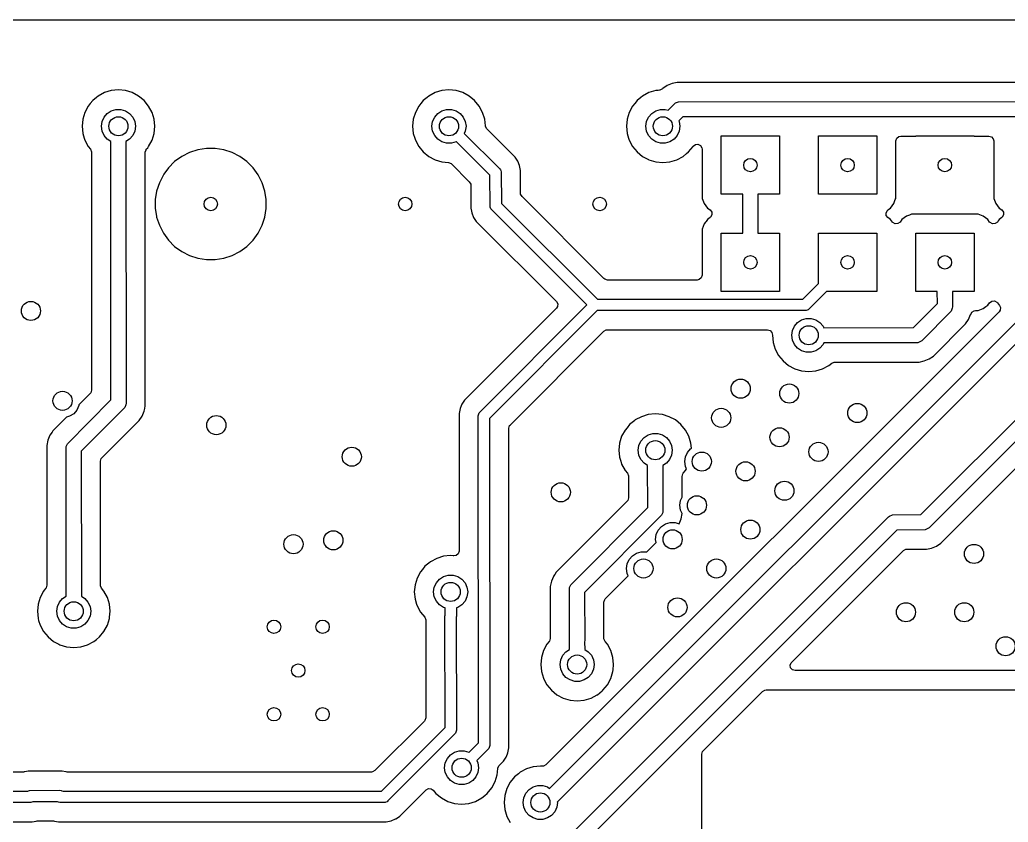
# Model space of a CAD drawing. Extents: x 0.01 to 3.19, y 0.01 to 2.39.
# Drawn here: x 0.779 to 1.795, y 1.564 to 2.39 of the extents above; entities that cross this region are included whole.
import ezdxf

# ---------------------------------------------------------------- set-up
doc = ezdxf.new("R2010")
doc.units = 0
doc.header["$MEASUREMENT"] = 0
doc.layers.add('BLACK', color=7, linetype='CONTINUOUS')

msp = doc.modelspace()

# ---------------------------------------------------------------- linework, layer by layer
at = {"layer": 'BLACK', "linetype": 'CONTINUOUS'}
for p, q in [((0.0154, 2.3896), (3.1846, 2.3896)), ((1.4395, 2.3185), (1.437, 2.3171)), ((1.4399, 2.3189), (1.4395, 2.3185)), ((1.4444, 2.3219), (1.4399, 2.3189)), ((1.4399, 2.3189), (1.4399, 2.3189)), ((1.4495, 2.324), (1.4444, 2.3219)), ((1.4548, 2.3251), (1.4495, 2.324)), ((1.4602, 2.3251), (1.4548, 2.3251)), ((1.921, 2.3251), (1.4602, 2.3251)), ((0.8574, 2.3096), (0.8536, 2.3064)), ((0.8592, 2.3111), (0.8574, 2.3096)), ((0.8657, 2.3146), (0.8592, 2.3111)), ((0.8592, 2.3111), (0.8592, 2.3111)), ((0.8592, 2.3111), (0.8592, 2.3111)), ((0.8727, 2.3167), (0.8657, 2.3146)), ((0.88, 2.3174), (0.8727, 2.3167)), ((0.8727, 2.3167), (0.8727, 2.3167)), ((0.8727, 2.3167), (0.8727, 2.3167)), ((0.8873, 2.3167), (0.88, 2.3174)), ((0.88, 2.3174), (0.88, 2.3174)), ((0.8943, 2.3146), (0.8873, 2.3167)), ((0.8873, 2.3167), (0.8873, 2.3167)), ((0.8873, 2.3167), (0.8873, 2.3167)), ((0.9008, 2.3111), (0.8943, 2.3146)), ((0.9064, 2.3064), (0.9008, 2.3111)), ((1.1974, 2.3096), (1.1936, 2.3064)), ((1.1992, 2.3111), (1.1974, 2.3096)), ((1.2057, 2.3146), (1.1992, 2.3111)), ((1.1992, 2.3111), (1.1992, 2.3111)), ((1.1992, 2.3111), (1.1992, 2.3111)), ((1.2127, 2.3167), (1.2057, 2.3146)), ((1.22, 2.3174), (1.2127, 2.3167)), ((1.2127, 2.3167), (1.2127, 2.3167)), ((1.2127, 2.3167), (1.2127, 2.3167)), ((1.2273, 2.3167), (1.22, 2.3174)), ((1.22, 2.3174), (1.22, 2.3174)), ((1.2343, 2.3146), (1.2273, 2.3167)), ((1.2273, 2.3167), (1.2273, 2.3167)), ((1.2273, 2.3167), (1.2273, 2.3167)), ((1.2408, 2.3111), (1.2343, 2.3146)), ((1.2464, 2.3064), (1.2408, 2.3111)), ((1.4174, 2.3096), (1.4136, 2.3064)), ((1.4192, 2.3111), (1.4174, 2.3096)), ((1.4257, 2.3146), (1.4192, 2.3111)), ((1.4192, 2.3111), (1.4192, 2.3111)), ((1.4192, 2.3111), (1.4192, 2.3111)), ((1.4327, 2.3167), (1.4257, 2.3146)), ((1.4352, 2.3169), (1.4327, 2.3167)), ((1.4327, 2.3167), (1.4327, 2.3167)), ((1.4327, 2.3167), (1.4327, 2.3167)), ((1.4365, 2.3171), (1.4352, 2.3169)), ((1.437, 2.3171), (1.4365, 2.3171)), ((0.8489, 2.3008), (0.8454, 2.2943)), ((0.851, 2.3033), (0.8489, 2.3008)), ((0.8489, 2.3008), (0.8489, 2.3008)), ((0.8536, 2.3064), (0.851, 2.3033)), ((0.9111, 2.3008), (0.9064, 2.3064)), ((0.9146, 2.2943), (0.9111, 2.3008)), ((1.1889, 2.3008), (1.1854, 2.2943)), ((1.191, 2.3033), (1.1889, 2.3008)), ((1.1889, 2.3008), (1.1889, 2.3008)), ((1.1936, 2.3064), (1.191, 2.3033)), ((1.2511, 2.3008), (1.2464, 2.3064)), ((1.2546, 2.2943), (1.2511, 2.3008)), ((1.4089, 2.3008), (1.4054, 2.2943)), ((1.411, 2.3033), (1.4089, 2.3008)), ((1.4089, 2.3008), (1.4089, 2.3008)), ((1.4136, 2.3064), (1.411, 2.3033)), ((1.4454, 2.2965), (1.4519, 2.3031)), ((1.4519, 2.3031), (1.4531, 2.304)), ((1.4531, 2.304), (1.456, 2.3052)), ((1.456, 2.3052), (1.9182, 2.3054)), ((0.8454, 2.2943), (0.8433, 2.2873)), ((0.8632, 2.2849), (0.8653, 2.2895)), ((0.8653, 2.2895), (0.8685, 2.2932)), ((0.8685, 2.2932), (0.8727, 2.2959)), ((0.8727, 2.2959), (0.8775, 2.2973)), ((0.8775, 2.2973), (0.8825, 2.2973)), ((0.8825, 2.2973), (0.8873, 2.2959)), ((0.8873, 2.2959), (0.8915, 2.2932)), ((0.8915, 2.2932), (0.8947, 2.2895)), ((0.8947, 2.2895), (0.8968, 2.2849)), ((0.9167, 2.2873), (0.9146, 2.2943)), ((1.1854, 2.2943), (1.1833, 2.2873)), ((1.2032, 2.2849), (1.2053, 2.2895)), ((1.2053, 2.2895), (1.2085, 2.2932)), ((1.2085, 2.2932), (1.2127, 2.2959)), ((1.2127, 2.2959), (1.2175, 2.2973)), ((1.2175, 2.2973), (1.2225, 2.2973)), ((1.2225, 2.2973), (1.2273, 2.2959)), ((1.2273, 2.2959), (1.2315, 2.2932)), ((1.2315, 2.2932), (1.2347, 2.2895)), ((1.2347, 2.2895), (1.2368, 2.2849)), ((1.2567, 2.2873), (1.2546, 2.2943)), ((1.4054, 2.2943), (1.4033, 2.2873)), ((1.4232, 2.2849), (1.4253, 2.2895)), ((1.4253, 2.2895), (1.4285, 2.2932)), ((1.4285, 2.2932), (1.4327, 2.2959)), ((1.4327, 2.2959), (1.4375, 2.2973)), ((1.4375, 2.2973), (1.4425, 2.2973)), ((1.4425, 2.2973), (1.4454, 2.2965)), ((1.4606, 2.2896), (1.4565, 2.2855)), ((1.9149, 2.2898), (1.4606, 2.2896)), ((0.8433, 2.2873), (0.8426, 2.28)), ((0.8426, 2.28), (0.8426, 2.28)), ((0.8426, 2.28), (0.8433, 2.2727)), ((0.8433, 2.2873), (0.8433, 2.2873)), ((0.8433, 2.2873), (0.8433, 2.2873)), ((0.8625, 2.28), (0.8632, 2.2849)), ((0.8632, 2.2751), (0.8625, 2.28)), ((0.8968, 2.2849), (0.8975, 2.28)), ((0.8975, 2.28), (0.8968, 2.2751)), ((0.9174, 2.28), (0.9167, 2.2873)), ((0.9167, 2.2873), (0.9167, 2.2873)), ((0.9167, 2.2873), (0.9167, 2.2873)), ((0.9167, 2.2727), (0.9174, 2.28)), ((0.9174, 2.28), (0.9174, 2.28)), ((1.1833, 2.2873), (1.1826, 2.28)), ((1.1826, 2.28), (1.1826, 2.28)), ((1.1826, 2.28), (1.1833, 2.2727)), ((1.1833, 2.2873), (1.1833, 2.2873)), ((1.1833, 2.2873), (1.1833, 2.2873)), ((1.2025, 2.28), (1.2032, 2.2849)), ((1.2032, 2.2751), (1.2025, 2.28)), ((1.2368, 2.2849), (1.2375, 2.28)), ((1.2375, 2.28), (1.2368, 2.2751)), ((1.2574, 2.2805), (1.2567, 2.2873)), ((1.2567, 2.2873), (1.2567, 2.2873)), ((1.2567, 2.2873), (1.2567, 2.2873)), ((1.2574, 2.2799), (1.2574, 2.2805)), ((1.2588, 2.2774), (1.2574, 2.2799)), ((1.2843, 2.2519), (1.2588, 2.2774)), ((1.4033, 2.2873), (1.4026, 2.28)), ((1.4026, 2.28), (1.4026, 2.28)), ((1.4026, 2.28), (1.4033, 2.2727)), ((1.4033, 2.2873), (1.4033, 2.2873)), ((1.4033, 2.2873), (1.4033, 2.2873)), ((1.4225, 2.28), (1.4232, 2.2849)), ((1.4232, 2.2751), (1.4225, 2.28)), ((1.4565, 2.2855), (1.4568, 2.2849)), ((1.4568, 2.2849), (1.4575, 2.28)), ((1.4575, 2.28), (1.4568, 2.2751)), ((0.8433, 2.2727), (0.8433, 2.2727)), ((0.8433, 2.2727), (0.8433, 2.2727)), ((0.8433, 2.2727), (0.8448, 2.2676)), ((0.8448, 2.2676), (0.8454, 2.2657)), ((0.8653, 2.2705), (0.8632, 2.2751)), ((0.8685, 2.2668), (0.8653, 2.2705)), ((0.8947, 2.2705), (0.8915, 2.2668)), ((0.8968, 2.2751), (0.8947, 2.2705)), ((0.9146, 2.2657), (0.9167, 2.2727)), ((0.9167, 2.2727), (0.9167, 2.2727)), ((1.1833, 2.2727), (1.1833, 2.2727)), ((1.1833, 2.2727), (1.1833, 2.2727)), ((1.1833, 2.2727), (1.1848, 2.2676)), ((1.1848, 2.2676), (1.1854, 2.2657)), ((1.2053, 2.2705), (1.2032, 2.2751)), ((1.2085, 2.2668), (1.2053, 2.2705)), ((1.2368, 2.2751), (1.2357, 2.2726)), ((1.2357, 2.2726), (1.2722, 2.2362)), ((1.4033, 2.2727), (1.4033, 2.2727)), ((1.4033, 2.2727), (1.4033, 2.2727)), ((1.4033, 2.2727), (1.4048, 2.2676)), ((1.4048, 2.2676), (1.4054, 2.2657)), ((1.4253, 2.2705), (1.4232, 2.2751)), ((1.4285, 2.2668), (1.4253, 2.2705)), ((1.4547, 2.2705), (1.4515, 2.2668)), ((1.4568, 2.2751), (1.4547, 2.2705)), ((1.5, 2.21), (1.5, 2.27)), ((1.5, 2.27), (1.56, 2.27)), ((1.56, 2.27), (1.56, 2.21)), ((1.6, 2.21), (1.6, 2.27)), ((1.6, 2.27), (1.66, 2.27)), ((1.66, 2.27), (1.66, 2.21)), ((1.6797, 2.265), (1.6805, 2.2676)), ((1.6805, 2.2676), (1.6826, 2.2695)), ((1.6826, 2.2695), (1.6847, 2.2699)), ((1.6847, 2.2699), (1.7, 2.2699)), ((1.7, 2.2699), (1.7, 2.27)), ((1.7, 2.27), (1.76, 2.27)), ((1.76, 2.27), (1.76, 2.2699)), ((1.76, 2.2699), (1.7753, 2.2699)), ((1.7753, 2.2699), (1.778, 2.2691)), ((1.778, 2.2691), (1.7798, 2.267)), ((0.8454, 2.2657), (0.8489, 2.2592)), ((0.8489, 2.2592), (0.8513, 2.2563)), ((0.8721, 2.2644), (0.8685, 2.2668)), ((0.8723, 1.9984), (0.8721, 2.2644)), ((0.8915, 2.2668), (0.8877, 2.2644)), ((0.8877, 2.2644), (0.8879, 1.995)), ((0.9087, 2.2563), (0.9101, 2.2579)), ((0.9101, 2.2579), (0.9111, 2.2592)), ((0.9111, 2.2592), (0.9146, 2.2657)), ((0.9705, 2.2571), (0.9616, 2.2557)), ((0.9795, 2.2571), (0.9705, 2.2571)), ((0.9884, 2.2557), (0.9795, 2.2571)), ((1.1854, 2.2657), (1.1889, 2.2592)), ((1.1889, 2.2592), (1.1936, 2.2536)), ((1.2127, 2.2641), (1.2085, 2.2668)), ((1.2175, 2.2627), (1.2127, 2.2641)), ((1.2225, 2.2627), (1.2175, 2.2627)), ((1.2273, 2.2641), (1.2225, 2.2627)), ((1.2275, 2.2642), (1.2273, 2.2641)), ((1.2621, 2.2297), (1.2275, 2.2642)), ((1.4054, 2.2657), (1.4089, 2.2592)), ((1.4089, 2.2592), (1.4136, 2.2536)), ((1.4327, 2.2641), (1.4285, 2.2668)), ((1.4375, 2.2627), (1.4327, 2.2641)), ((1.4425, 2.2627), (1.4375, 2.2627)), ((1.4473, 2.2641), (1.4425, 2.2627)), ((1.4515, 2.2668), (1.4473, 2.2641)), ((1.4664, 2.2536), (1.4711, 2.2592)), ((1.4711, 2.2592), (1.4712, 2.2594)), ((1.4711, 2.2592), (1.4711, 2.2592)), ((1.4712, 2.2594), (1.4734, 2.2612)), ((1.4734, 2.2612), (1.4761, 2.2615)), ((1.4761, 2.2615), (1.4786, 2.2603)), ((1.4786, 2.2603), (1.4801, 2.2579)), ((1.4801, 2.2579), (1.4803, 2.2566)), ((1.6797, 2.2081), (1.6797, 2.265)), ((1.7798, 2.267), (1.7803, 2.265)), ((1.7803, 2.265), (1.7803, 2.2081)), ((0.8513, 2.2563), (0.8524, 2.2537)), ((0.8524, 2.2537), (0.8524, 2.2532)), ((0.8524, 2.2532), (0.8524, 2.0085)), ((0.9076, 2.2532), (0.9084, 2.2558)), ((0.9076, 2.2045), (0.9076, 2.2532)), ((0.9084, 2.2558), (0.9087, 2.2563)), ((0.9451, 2.2488), (0.9378, 2.2436)), ((0.9531, 2.2529), (0.9451, 2.2488)), ((0.9451, 2.2488), (0.9451, 2.2488)), ((0.9616, 2.2557), (0.9531, 2.2529)), ((0.9969, 2.2529), (0.9884, 2.2557)), ((1.0049, 2.2488), (0.9969, 2.2529)), ((1.0122, 2.2436), (1.0049, 2.2488)), ((1.1936, 2.2536), (1.1992, 2.2489)), ((1.1992, 2.2489), (1.2051, 2.2458)), ((1.2879, 2.2483), (1.2843, 2.2519)), ((1.2907, 2.2441), (1.2879, 2.2483)), ((1.4136, 2.2536), (1.4192, 2.2489)), ((1.4192, 2.2489), (1.4251, 2.2458)), ((1.4543, 2.2454), (1.4608, 2.2489)), ((1.4608, 2.2489), (1.4644, 2.2519)), ((1.4608, 2.2489), (1.4608, 2.2489)), ((1.4644, 2.2519), (1.4664, 2.2536)), ((1.4803, 2.2566), (1.4803, 2.2081)), ((0.9314, 2.2372), (0.9268, 2.2308)), ((0.9378, 2.2436), (0.9314, 2.2372)), ((1.0186, 2.2372), (1.0122, 2.2436)), ((1.0238, 2.2299), (1.0186, 2.2372)), ((1.2051, 2.2458), (1.2057, 2.2454)), ((1.2057, 2.2454), (1.2127, 2.2433)), ((1.2127, 2.2433), (1.2127, 2.2433)), ((1.2127, 2.2433), (1.2127, 2.2433)), ((1.2127, 2.2433), (1.2195, 2.2426)), ((1.2195, 2.2426), (1.2221, 2.2416)), ((1.2221, 2.2416), (1.2226, 2.2412)), ((1.2226, 2.2412), (1.2409, 2.2228)), ((1.2926, 2.2395), (1.2907, 2.2441)), ((1.2936, 2.2345), (1.2926, 2.2395)), ((1.4251, 2.2458), (1.4257, 2.2454)), ((1.4257, 2.2454), (1.4327, 2.2433)), ((1.4327, 2.2433), (1.4327, 2.2433)), ((1.4327, 2.2433), (1.4327, 2.2433)), ((1.4327, 2.2433), (1.44, 2.2426)), ((1.44, 2.2426), (1.4473, 2.2433)), ((1.44, 2.2426), (1.44, 2.2426)), ((1.44, 2.2426), (1.44, 2.2426)), ((1.4473, 2.2433), (1.4543, 2.2454)), ((1.4473, 2.2433), (1.4473, 2.2433)), ((1.4473, 2.2433), (1.4473, 2.2433)), ((0.9262, 2.2299), (0.9221, 2.2219)), ((0.9268, 2.2308), (0.9262, 2.2299)), ((1.0279, 2.2219), (1.0238, 2.2299)), ((1.2622, 2.1973), (1.2621, 2.2297)), ((1.2722, 2.2362), (1.2729, 2.2353)), ((1.2729, 2.2353), (1.2732, 2.2345)), ((1.2732, 2.2345), (1.2738, 2.2332)), ((1.2738, 2.2332), (1.2739, 2.2007)), ((1.2936, 2.2111), (1.2936, 2.2345)), ((1.2936, 2.2345), (1.2936, 2.2345)), ((0.9221, 2.2219), (0.9193, 2.2134)), ((1.0307, 2.2134), (1.0279, 2.2219)), ((1.2409, 2.2228), (1.2423, 2.2204)), ((1.2423, 2.2204), (1.2424, 2.2193)), ((1.2424, 2.2193), (1.2424, 2.1959)), ((0.9193, 2.2134), (0.9179, 2.2045)), ((1.0321, 2.2045), (1.0307, 2.2134)), ((1.2937, 2.21), (1.2936, 2.2111)), ((1.2951, 2.2076), (1.2937, 2.21)), ((1.3794, 2.1233), (1.2951, 2.2076)), ((1.4803, 2.2081), (1.4803, 2.2081)), ((1.4803, 2.2081), (1.4805, 2.2058)), ((1.5222, 2.21), (1.5, 2.21)), ((1.5222, 2.17), (1.5222, 2.21)), ((1.56, 2.21), (1.5378, 2.21)), ((1.5378, 2.21), (1.5378, 2.17)), ((1.66, 2.21), (1.6, 2.21)), ((1.6795, 2.2058), (1.6797, 2.2081)), ((1.7803, 2.2081), (1.7803, 2.2081)), ((1.7803, 2.2081), (1.7805, 2.2058)), ((0.9076, 1.9923), (0.9076, 2.2045)), ((0.9179, 2.2045), (0.9179, 2.1955)), ((1.0321, 2.1955), (1.0321, 2.2045)), ((1.2624, 2.1969), (1.2622, 2.1973)), ((1.2631, 2.1952), (1.2624, 2.1969)), ((1.2739, 2.2007), (1.3728, 2.102)), ((1.4805, 2.2058), (1.4805, 2.2058)), ((1.4805, 2.2058), (1.4825, 2.2005)), ((1.4825, 2.2005), (1.4825, 2.2005)), ((1.4825, 2.2005), (1.4859, 2.1959)), ((1.6741, 2.1959), (1.6775, 2.2005)), ((1.6775, 2.2005), (1.679, 2.2045)), ((1.6775, 2.2005), (1.6775, 2.2005)), ((1.6775, 2.2005), (1.6775, 2.2005)), ((1.679, 2.2045), (1.6795, 2.2058)), ((1.7805, 2.2058), (1.7805, 2.2058)), ((1.7805, 2.2058), (1.7825, 2.2005)), ((1.7825, 2.2005), (1.7825, 2.2005)), ((1.7825, 2.2005), (1.7859, 2.1959)), ((0.9179, 2.1955), (0.9192, 2.1875)), ((0.9192, 2.1875), (0.9193, 2.1866)), ((0.9193, 2.1866), (0.9221, 2.1781)), ((1.0279, 2.1781), (1.0307, 2.1866)), ((1.0307, 2.1866), (1.0321, 2.1955)), ((1.2424, 2.1959), (1.2431, 2.1925)), ((1.2431, 2.1925), (1.2434, 2.191)), ((1.2434, 2.191), (1.2434, 2.191)), ((1.2434, 2.191), (1.2434, 2.191)), ((1.2434, 2.191), (1.2453, 2.1863)), ((1.2453, 2.1863), (1.2481, 2.1821)), ((1.2638, 2.1943), (1.2631, 2.1952)), ((1.3619, 2.0963), (1.2638, 2.1943)), ((1.4859, 2.1959), (1.4859, 2.1959)), ((1.4859, 2.1959), (1.4885, 2.194)), ((1.4885, 2.186), (1.4859, 2.1841)), ((1.4885, 2.194), (1.4902, 2.1917)), ((1.4891, 2.1865), (1.4885, 2.186)), ((1.4904, 2.1889), (1.4891, 2.1865)), ((1.4902, 2.1917), (1.4904, 2.1889)), ((1.6696, 2.1911), (1.6709, 2.1935)), ((1.6698, 2.1883), (1.6696, 2.1911)), ((1.6715, 2.186), (1.6698, 2.1883)), ((1.6709, 2.1935), (1.6715, 2.194)), ((1.6715, 2.194), (1.6741, 2.1959)), ((1.6741, 2.1841), (1.6715, 2.186)), ((1.6905, 2.1875), (1.6859, 2.1841)), ((1.6935, 2.1886), (1.6905, 2.1875)), ((1.6905, 2.1875), (1.6905, 2.1875)), ((1.6905, 2.1875), (1.6905, 2.1875)), ((1.6958, 2.1895), (1.6935, 2.1886)), ((1.6981, 2.1897), (1.6958, 2.1895)), ((1.7619, 2.1897), (1.6981, 2.1897)), ((1.7642, 2.1895), (1.7619, 2.1897)), ((1.7695, 2.1875), (1.7642, 2.1895)), ((1.7741, 2.1841), (1.7695, 2.1875)), ((1.7859, 2.1959), (1.7859, 2.1959)), ((1.7859, 2.1959), (1.7885, 2.194)), ((1.7885, 2.186), (1.7859, 2.1841)), ((1.7885, 2.194), (1.7902, 2.1917)), ((1.7891, 2.1865), (1.7885, 2.186)), ((1.7904, 2.1889), (1.7891, 2.1865)), ((1.7902, 2.1917), (1.7904, 2.1889)), ((0.9221, 2.1781), (0.9221, 2.1781)), ((0.9221, 2.1781), (0.9262, 2.1701)), ((1.0238, 2.1701), (1.0279, 2.1781)), ((1.2481, 2.1821), (1.2481, 2.1821)), ((1.2481, 2.1821), (1.3305, 2.0997)), ((1.4825, 2.1795), (1.4805, 2.1742)), ((1.484, 2.1815), (1.4825, 2.1795)), ((1.4825, 2.1795), (1.4825, 2.1795)), ((1.4845, 2.1821), (1.484, 2.1815)), ((1.4859, 2.1841), (1.4845, 2.1821)), ((1.4859, 2.1841), (1.4859, 2.1841)), ((1.4859, 2.1841), (1.4859, 2.1841)), ((1.676, 2.1815), (1.6741, 2.1841)), ((1.6765, 2.1809), (1.676, 2.1815)), ((1.6789, 2.1796), (1.6765, 2.1809)), ((1.6817, 2.1798), (1.6789, 2.1796)), ((1.684, 2.1815), (1.6817, 2.1798)), ((1.6859, 2.1841), (1.684, 2.1815)), ((1.776, 2.1815), (1.7741, 2.1841)), ((1.7765, 2.1809), (1.776, 2.1815)), ((1.7789, 2.1796), (1.7765, 2.1809)), ((1.7817, 2.1798), (1.7789, 2.1796)), ((1.784, 2.1815), (1.7817, 2.1798)), ((1.785, 2.1828), (1.784, 2.1815)), ((1.7859, 2.1841), (1.785, 2.1828)), ((1.7859, 2.1841), (1.7859, 2.1841)), ((1.7859, 2.1841), (1.7859, 2.1841)), ((0.9262, 2.1701), (0.9314, 2.1628)), ((1.0186, 2.1628), (1.022, 2.1676)), ((1.022, 2.1676), (1.0238, 2.1701)), ((1.4805, 2.1742), (1.4803, 2.1719)), ((1.4803, 2.1719), (1.4803, 2.1719)), ((1.4803, 2.1719), (1.4803, 2.1471)), ((1.5, 2.11), (1.5, 2.17)), ((1.5, 2.17), (1.5222, 2.17)), ((1.5378, 2.17), (1.56, 2.17)), ((1.56, 2.17), (1.56, 2.11)), ((1.6, 2.1183), (1.6, 2.17)), ((1.6, 2.17), (1.66, 2.17)), ((1.66, 2.17), (1.66, 2.11)), ((1.7, 2.11), (1.7, 2.17)), ((1.7, 2.17), (1.76, 2.17)), ((1.76, 2.17), (1.76, 2.11)), ((0.9314, 2.1628), (0.9378, 2.1564)), ((0.9378, 2.1564), (0.9451, 2.1512)), ((1.0049, 2.1512), (1.0122, 2.1564)), ((1.0122, 2.1564), (1.0186, 2.1628)), ((0.9451, 2.1512), (0.9531, 2.1471)), ((0.9531, 2.1471), (0.9531, 2.1471)), ((0.9531, 2.1471), (0.9616, 2.1443)), ((0.9884, 2.1443), (0.9969, 2.1471)), ((0.9969, 2.1471), (1.0049, 2.1512)), ((1.0049, 2.1512), (1.0049, 2.1512)), ((1.4803, 2.1471), (1.4803, 2.1268)), ((0.9616, 2.1443), (0.9616, 2.1443)), ((0.9616, 2.1443), (0.9616, 2.1443)), ((0.9616, 2.1443), (0.9705, 2.1429)), ((0.9705, 2.1429), (0.9705, 2.1429)), ((0.9705, 2.1429), (0.9795, 2.1429)), ((0.9795, 2.1429), (0.9884, 2.1443)), ((0.9795, 2.1429), (0.9795, 2.1429)), ((1.4803, 2.1268), (1.4795, 2.1241)), ((1.3802, 2.1226), (1.3794, 2.1233)), ((1.3829, 2.1218), (1.3802, 2.1226)), ((1.4753, 2.1218), (1.3829, 2.1218)), ((1.4774, 2.1223), (1.4753, 2.1218)), ((1.4795, 2.1241), (1.4774, 2.1223)), ((1.5839, 2.1021), (1.6, 2.1183)), ((1.56, 2.11), (1.5, 2.11)), ((1.6083, 2.11), (1.5904, 2.092)), ((1.66, 2.11), (1.6083, 2.11)), ((1.7222, 2.11), (1.7, 2.11)), ((1.7223, 2.0976), (1.7222, 2.11)), ((1.76, 2.11), (1.7378, 2.11)), ((1.7378, 2.11), (1.7379, 2.0943)), ((1.2511, 1.9853), (1.3619, 2.0963)), ((1.3235, 1.5987), (1.8223, 2.0976)), ((1.3305, 2.0997), (1.3318, 2.0973)), ((1.3316, 2.0945), (1.3305, 2.0927)), ((1.3318, 2.0973), (1.3316, 2.0945)), ((1.3728, 2.102), (1.5839, 2.1021)), ((1.6977, 2.0729), (1.7223, 2.0976)), ((1.7052, 1.8804), (1.9223, 2.0976)), ((1.7695, 2.0925), (1.7722, 2.0945)), ((1.7722, 2.0945), (1.7741, 2.0959)), ((1.7741, 2.0959), (1.776, 2.0985)), ((1.7741, 2.0959), (1.7741, 2.0959)), ((1.7741, 2.0959), (1.7741, 2.0959)), ((1.776, 2.0985), (1.7783, 2.1002)), ((1.7783, 2.1002), (1.7811, 2.1004)), ((1.7811, 2.1004), (1.7835, 2.0991)), ((1.7835, 2.0991), (1.784, 2.0985)), ((1.784, 2.0985), (1.7861, 2.0956)), ((1.7861, 2.0956), (1.7861, 2.0956)), ((1.7861, 2.0956), (1.7871, 2.0936)), ((1.3305, 2.0927), (1.2361, 1.9983)), ((1.3725, 2.0903), (1.2618, 1.9794)), ((1.7858, 2.089), (1.3197, 1.6229)), ((1.8365, 2.0899), (1.3314, 1.5846)), ((1.5874, 2.0904), (1.3725, 2.0903)), ((1.5883, 2.0908), (1.5874, 2.0904)), ((1.5895, 2.0913), (1.5883, 2.0908)), ((1.5904, 2.092), (1.5895, 2.0913)), ((1.7365, 2.0899), (1.7063, 2.0594)), ((1.9365, 2.0899), (1.7138, 1.8669)), ((1.7377, 2.0927), (1.7365, 2.0899)), ((1.7379, 2.0943), (1.7377, 2.0927)), ((1.7544, 2.0812), (1.7565, 2.0862)), ((1.7565, 2.0862), (1.7565, 2.0863)), ((1.7565, 2.0863), (1.7566, 2.0863)), ((1.7566, 2.0864), (1.7578, 2.0888)), ((1.7566, 2.0863), (1.7566, 2.0864)), ((1.7566, 2.0864), (1.7566, 2.0864)), ((1.7578, 2.0888), (1.7603, 2.0902)), ((1.7603, 2.0902), (1.7614, 2.0903)), ((1.7614, 2.0903), (1.7619, 2.0903)), ((1.7619, 2.0903), (1.7642, 2.0905)), ((1.7619, 2.0903), (1.7619, 2.0903)), ((1.7642, 2.0905), (1.7695, 2.0925)), ((1.7642, 2.0905), (1.7642, 2.0905)), ((1.7695, 2.0925), (1.7695, 2.0925)), ((1.7695, 2.0925), (1.7695, 2.0925)), ((1.7869, 2.0908), (1.7858, 2.089)), ((1.7871, 2.0936), (1.7869, 2.0908)), ((1.5732, 2.0699), (1.5753, 2.0745)), ((1.5753, 2.0745), (1.5785, 2.0782)), ((1.5785, 2.0782), (1.5827, 2.0809)), ((1.5827, 2.0809), (1.5875, 2.0823)), ((1.5875, 2.0823), (1.5925, 2.0823)), ((1.5925, 2.0823), (1.5973, 2.0809)), ((1.5973, 2.0809), (1.6015, 2.0782)), ((1.6015, 2.0782), (1.6047, 2.0745)), ((1.6047, 2.0745), (1.6055, 2.0727)), ((1.7183, 2.0436), (1.7514, 2.0767)), ((1.7258, 1.8511), (1.9514, 2.0767)), ((1.7514, 2.0767), (1.7544, 2.0812)), ((1.2831, 1.9728), (1.3794, 2.0692)), ((1.3794, 2.0692), (1.3818, 2.0705)), ((1.3818, 2.0705), (1.3829, 2.0706)), ((1.3829, 2.0706), (1.5477, 2.0706)), ((1.5477, 2.0706), (1.5504, 2.0698)), ((1.5504, 2.0698), (1.5522, 2.0677)), ((1.5522, 2.0677), (1.5526, 2.0652)), ((1.5526, 2.0652), (1.5526, 2.065)), ((1.5526, 2.065), (1.5526, 2.065)), ((1.5526, 2.065), (1.5533, 2.0577)), ((1.5725, 2.065), (1.5732, 2.0699)), ((1.5732, 2.0601), (1.5725, 2.065)), ((1.6055, 2.0727), (1.6977, 2.0729)), ((1.5533, 2.0577), (1.5554, 2.0507)), ((1.5753, 2.0555), (1.5732, 2.0601)), ((1.5785, 2.0518), (1.5753, 2.0555)), ((1.6047, 2.0555), (1.6015, 2.0518)), ((1.6055, 2.0571), (1.6047, 2.0555)), ((1.7023, 2.0573), (1.6055, 2.0571)), ((1.7051, 2.0585), (1.7023, 2.0573)), ((1.7063, 2.0594), (1.7051, 2.0585)), ((1.5554, 2.0507), (1.5589, 2.0442)), ((1.5589, 2.0442), (1.5636, 2.0386)), ((1.5827, 2.0491), (1.5785, 2.0518)), ((1.5875, 2.0477), (1.5827, 2.0491)), ((1.5925, 2.0477), (1.5875, 2.0477)), ((1.5973, 2.0491), (1.5925, 2.0477)), ((1.6015, 2.0518), (1.5973, 2.0491)), ((1.7138, 2.0406), (1.7183, 2.0436)), ((1.5636, 2.0386), (1.5692, 2.0339)), ((1.5692, 2.0339), (1.5751, 2.0308)), ((1.6043, 2.0304), (1.6108, 2.0339)), ((1.6108, 2.0339), (1.6137, 2.0363)), ((1.6137, 2.0363), (1.6163, 2.0374)), ((1.6163, 2.0374), (1.6168, 2.0374)), ((1.6168, 2.0374), (1.7035, 2.0374)), ((1.7035, 2.0374), (1.7088, 2.0385)), ((1.7088, 2.0385), (1.7106, 2.0392)), ((1.7088, 2.0385), (1.7088, 2.0385)), ((1.7106, 2.0392), (1.7138, 2.0406)), ((1.5751, 2.0308), (1.5757, 2.0304)), ((1.5757, 2.0304), (1.5827, 2.0283)), ((1.5827, 2.0283), (1.5827, 2.0283)), ((1.5827, 2.0283), (1.5827, 2.0283)), ((1.5827, 2.0283), (1.59, 2.0276)), ((1.59, 2.0276), (1.5973, 2.0283)), ((1.59, 2.0276), (1.59, 2.0276)), ((1.59, 2.0276), (1.59, 2.0276)), ((1.5973, 2.0283), (1.6043, 2.0304)), ((1.5973, 2.0283), (1.5973, 2.0283)), ((1.5973, 2.0283), (1.5973, 2.0283)), ((0.851, 2.005), (0.8394, 1.9934)), ((0.8516, 2.0058), (0.851, 2.005)), ((0.8524, 2.0085), (0.8516, 2.0058)), ((0.8275, 1.9534), (0.8723, 1.9984)), ((0.8394, 1.9934), (0.8393, 1.9926)), ((0.8877, 1.9935), (0.8865, 1.9906)), ((0.8879, 1.995), (0.8877, 1.9935)), ((1.2333, 1.9941), (1.2325, 1.9923)), ((1.2361, 1.9983), (1.2333, 1.9941)), ((1.2361, 1.9983), (1.2361, 1.9983)), ((0.834, 1.9843), (0.8298, 1.9816)), ((0.8372, 1.988), (0.834, 1.9843)), ((0.8393, 1.9926), (0.8372, 1.988)), ((0.8865, 1.9906), (0.8417, 1.9456)), ((0.9044, 1.9819), (0.9065, 1.987)), ((0.9065, 1.987), (0.907, 1.9895)), ((0.907, 1.9895), (0.9076, 1.9923)), ((1.2314, 1.9895), (1.2304, 1.9845)), ((1.2304, 1.9845), (1.2304, 1.8429)), ((1.2325, 1.9923), (1.2314, 1.9895)), ((1.2314, 1.9895), (1.2314, 1.9895)), ((1.2501, 1.982), (1.2502, 1.9832)), ((1.2502, 1.9832), (1.251, 1.985)), ((1.251, 1.985), (1.2511, 1.9853)), ((1.4249, 1.9833), (1.4179, 1.9812)), ((1.4322, 1.9841), (1.4249, 1.9833)), ((1.4249, 1.9833), (1.4249, 1.9833)), ((1.4249, 1.9833), (1.4249, 1.9833)), ((1.4395, 1.9833), (1.4322, 1.9841)), ((1.4322, 1.9841), (1.4322, 1.9841)), ((1.4465, 1.9812), (1.4395, 1.9833)), ((1.4395, 1.9833), (1.4395, 1.9833)), ((1.4395, 1.9833), (1.4395, 1.9833)), ((0.8266, 1.9806), (0.8126, 1.9666)), ((0.8298, 1.9816), (0.8266, 1.9806)), ((0.863, 1.939), (0.9014, 1.9774)), ((0.9014, 1.9774), (0.9044, 1.9819)), ((0.9014, 1.9774), (0.9014, 1.9774)), ((1.2502, 1.6455), (1.2501, 1.982)), ((1.2618, 1.9794), (1.2619, 1.643)), ((1.2824, 1.972), (1.2831, 1.9728)), ((1.4057, 1.9731), (1.4031, 1.9699)), ((1.411, 1.9774), (1.4057, 1.9731)), ((1.4114, 1.9778), (1.411, 1.9774)), ((1.4179, 1.9812), (1.4114, 1.9778)), ((1.4114, 1.9778), (1.4114, 1.9778)), ((1.4114, 1.9778), (1.4114, 1.9778)), ((1.453, 1.9778), (1.4465, 1.9812)), ((1.4586, 1.9731), (1.453, 1.9778)), ((1.4633, 1.9674), (1.4586, 1.9731)), ((0.8117, 1.9652), (0.8096, 1.9621)), ((0.8126, 1.9666), (0.8117, 1.9652)), ((0.8117, 1.9652), (0.8117, 1.9652)), ((0.8126, 1.9666), (0.8126, 1.9666)), ((1.2816, 1.9693), (1.2824, 1.972)), ((1.2816, 1.7262), (1.2816, 1.9693)), ((1.4011, 1.9674), (1.3976, 1.961)), ((1.4031, 1.9699), (1.4011, 1.9674)), ((1.4011, 1.9674), (1.4011, 1.9674)), ((1.4207, 1.9599), (1.4249, 1.9626)), ((1.4249, 1.9626), (1.4297, 1.964)), ((1.4297, 1.964), (1.4347, 1.964)), ((1.4347, 1.964), (1.4395, 1.9626)), ((1.4395, 1.9626), (1.4437, 1.9599)), ((1.4667, 1.961), (1.4633, 1.9674)), ((0.8075, 1.957), (0.8064, 1.9517)), ((0.8096, 1.9621), (0.8075, 1.957)), ((0.8075, 1.957), (0.8075, 1.957)), ((0.8263, 1.9505), (0.8275, 1.9534)), ((1.3955, 1.954), (1.3948, 1.9467)), ((1.3976, 1.961), (1.3955, 1.954)), ((1.3955, 1.954), (1.3955, 1.954)), ((1.3955, 1.954), (1.3955, 1.954)), ((1.4154, 1.9516), (1.4174, 1.9561)), ((1.4174, 1.9561), (1.4207, 1.9599)), ((1.4437, 1.9599), (1.4469, 1.9561)), ((1.4469, 1.9561), (1.449, 1.9516)), ((1.4689, 1.954), (1.4667, 1.961)), ((1.4694, 1.9488), (1.4689, 1.954)), ((0.8064, 1.9517), (0.8064, 1.8078)), ((0.8261, 1.949), (0.8263, 1.9505)), ((0.8263, 1.7966), (0.8261, 1.949)), ((0.8417, 1.9456), (0.8419, 1.7966)), ((1.3948, 1.9467), (1.3948, 1.9467)), ((1.3948, 1.9467), (1.3955, 1.9394)), ((1.4147, 1.9467), (1.4154, 1.9516)), ((1.4154, 1.9417), (1.4147, 1.9467)), ((1.449, 1.9516), (1.4497, 1.9467)), ((1.4497, 1.9467), (1.449, 1.9417)), ((1.4632, 1.9399), (1.4653, 1.9445)), ((1.4653, 1.9445), (1.4685, 1.9482)), ((1.4685, 1.9482), (1.4694, 1.9488)), ((0.8616, 1.9355), (0.8624, 1.9382)), ((0.8616, 1.8078), (0.8616, 1.9355)), ((0.8624, 1.9382), (0.863, 1.939)), ((1.3955, 1.9394), (1.3955, 1.9394)), ((1.3955, 1.9394), (1.3955, 1.9394)), ((1.3955, 1.9394), (1.3967, 1.9355)), ((1.3967, 1.9355), (1.3976, 1.9323)), ((1.3976, 1.9323), (1.4011, 1.9259)), ((1.4174, 1.9372), (1.4154, 1.9417)), ((1.4207, 1.9334), (1.4174, 1.9372)), ((1.4243, 1.9311), (1.4207, 1.9334)), ((1.4437, 1.9334), (1.4399, 1.931)), ((1.4469, 1.9372), (1.4437, 1.9334)), ((1.449, 1.9417), (1.4469, 1.9372)), ((1.4625, 1.935), (1.4632, 1.9399)), ((1.4632, 1.9301), (1.4625, 1.935)), ((1.4011, 1.9259), (1.4035, 1.923)), ((1.4035, 1.923), (1.4046, 1.9204)), ((1.4245, 1.8876), (1.4243, 1.9311)), ((1.4399, 1.931), (1.4401, 1.8842)), ((1.4598, 1.9198), (1.4606, 1.9225)), ((1.4606, 1.9225), (1.4609, 1.923)), ((1.4609, 1.923), (1.4633, 1.9259)), ((1.4643, 1.9277), (1.4632, 1.9301)), ((1.4633, 1.9259), (1.4643, 1.9277)), ((1.4633, 1.9259), (1.4633, 1.9259)), ((1.4046, 1.9204), (1.4046, 1.9198)), ((1.4046, 1.9198), (1.4046, 1.8977)), ((1.4598, 1.8984), (1.4598, 1.9198)), ((1.4032, 1.8942), (1.3304, 1.8214)), ((1.4038, 1.895), (1.4032, 1.8942)), ((1.4046, 1.8977), (1.4038, 1.895)), ((1.4575, 1.89), (1.4582, 1.8949)), ((1.4582, 1.8949), (1.4598, 1.8984)), ((1.3453, 1.8082), (1.4245, 1.8876)), ((1.4399, 1.8826), (1.4387, 1.8798)), ((1.4401, 1.8842), (1.4399, 1.8826)), ((1.4582, 1.8851), (1.4575, 1.89)), ((1.4598, 1.8816), (1.4582, 1.8851)), ((1.4587, 1.8761), (1.4598, 1.8815)), ((1.4598, 1.8815), (1.4598, 1.8816)), ((1.3149, 1.5209), (1.6719, 1.8781)), ((1.4387, 1.8798), (1.3595, 1.8004)), ((1.4386, 1.8682), (1.4427, 1.8709)), ((1.4427, 1.8709), (1.4475, 1.8723)), ((1.4475, 1.8723), (1.4525, 1.8723)), ((1.4525, 1.8723), (1.4566, 1.8711)), ((1.4566, 1.8711), (1.4587, 1.8761)), ((1.4566, 1.8711), (1.4566, 1.8711)), ((1.6719, 1.8781), (1.6731, 1.879)), ((1.6731, 1.879), (1.676, 1.8802)), ((1.676, 1.8802), (1.7052, 1.8804)), ((1.6806, 1.8646), (1.3236, 1.5074)), ((1.4332, 1.8599), (1.4353, 1.8644)), ((1.4353, 1.8644), (1.4386, 1.8682)), ((1.7098, 1.8648), (1.6806, 1.8646)), ((1.7126, 1.866), (1.7098, 1.8648)), ((1.7138, 1.8669), (1.7126, 1.866)), ((1.4234, 1.8421), (1.433, 1.8518)), ((1.4325, 1.855), (1.4332, 1.8599)), ((1.433, 1.8518), (1.4325, 1.855)), ((1.7213, 1.8481), (1.7258, 1.8511)), ((1.2296, 1.8402), (1.2275, 1.8384)), ((1.2304, 1.8429), (1.2296, 1.8402)), ((1.4086, 1.8382), (1.4127, 1.8409)), ((1.4127, 1.8409), (1.4175, 1.8423)), ((1.4175, 1.8423), (1.4225, 1.8423)), ((1.4225, 1.8423), (1.4234, 1.8421)), ((1.5724, 1.7284), (1.6875, 1.8435)), ((1.6875, 1.8435), (1.6899, 1.8448)), ((1.6899, 1.8448), (1.691, 1.8449)), ((1.691, 1.8449), (1.711, 1.8449)), ((1.711, 1.8449), (1.7163, 1.846)), ((1.7163, 1.846), (1.7181, 1.8467)), ((1.7163, 1.846), (1.7163, 1.846)), ((1.7181, 1.8467), (1.7213, 1.8481)), ((1.1992, 1.8305), (1.1953, 1.8273)), ((1.201, 1.832), (1.1992, 1.8305)), ((1.2074, 1.8354), (1.201, 1.832)), ((1.201, 1.832), (1.201, 1.832)), ((1.201, 1.832), (1.201, 1.832)), ((1.2144, 1.8376), (1.2074, 1.8354)), ((1.2217, 1.8383), (1.2144, 1.8376)), ((1.2144, 1.8376), (1.2144, 1.8376)), ((1.2144, 1.8376), (1.2144, 1.8376)), ((1.2242, 1.838), (1.2217, 1.8383)), ((1.2217, 1.8383), (1.2217, 1.8383)), ((1.2249, 1.838), (1.2242, 1.838)), ((1.2275, 1.8384), (1.2249, 1.838)), ((1.4032, 1.8299), (1.4053, 1.8344)), ((1.4053, 1.8344), (1.4086, 1.8382)), ((1.1906, 1.8216), (1.1872, 1.8152)), ((1.1927, 1.8241), (1.1906, 1.8216)), ((1.1906, 1.8216), (1.1906, 1.8216)), ((1.1953, 1.8273), (1.1927, 1.8241)), ((1.3304, 1.8214), (1.3287, 1.8189)), ((1.3304, 1.8214), (1.3304, 1.8214)), ((1.3304, 1.8214), (1.3304, 1.8214)), ((1.4025, 1.825), (1.4032, 1.8299)), ((1.4032, 1.82), (1.4025, 1.825)), ((1.4044, 1.8174), (1.4032, 1.82)), ((1.1872, 1.8152), (1.1851, 1.8082)), ((1.2049, 1.8058), (1.207, 1.8103)), ((1.207, 1.8103), (1.2103, 1.8141)), ((1.2103, 1.8141), (1.2145, 1.8168)), ((1.2145, 1.8168), (1.2192, 1.8182)), ((1.2192, 1.8182), (1.2242, 1.8182)), ((1.2242, 1.8182), (1.229, 1.8168)), ((1.229, 1.8168), (1.2332, 1.8141)), ((1.2332, 1.8141), (1.2365, 1.8103)), ((1.2365, 1.8103), (1.2385, 1.8058)), ((1.3253, 1.8118), (1.3242, 1.8065)), ((1.3274, 1.8169), (1.3253, 1.8118)), ((1.3253, 1.8118), (1.3253, 1.8118)), ((1.3276, 1.8172), (1.3274, 1.8169)), ((1.3287, 1.8189), (1.3276, 1.8172)), ((1.3276, 1.8172), (1.3276, 1.8172)), ((1.3808, 1.7938), (1.4044, 1.8174)), ((0.8029, 1.8018), (0.7994, 1.7953)), ((0.8037, 1.8028), (0.8029, 1.8018)), ((0.8053, 1.8047), (0.8037, 1.8028)), ((0.8056, 1.8052), (0.8053, 1.8047)), ((0.8064, 1.8078), (0.8056, 1.8052)), ((0.8616, 1.8073), (0.8616, 1.8078)), ((0.8627, 1.8047), (0.8616, 1.8073)), ((0.8651, 1.8018), (0.8627, 1.8047)), ((0.8686, 1.7953), (0.8651, 1.8018)), ((1.1851, 1.8082), (1.1843, 1.8009)), ((1.1843, 1.8009), (1.1843, 1.8009)), ((1.1843, 1.8009), (1.1851, 1.7936)), ((1.1851, 1.8082), (1.1851, 1.8082)), ((1.1851, 1.8082), (1.1851, 1.8082)), ((1.2042, 1.8009), (1.2049, 1.8058)), ((1.2049, 1.7959), (1.2042, 1.8009)), ((1.2385, 1.8058), (1.2393, 1.8009)), ((1.2393, 1.8009), (1.2385, 1.7959)), ((1.3242, 1.8065), (1.3242, 1.753)), ((1.3439, 1.8038), (1.3441, 1.8053)), ((1.3441, 1.7524), (1.3439, 1.8038)), ((1.3441, 1.8053), (1.3453, 1.8082)), ((1.3595, 1.8004), (1.3597, 1.751)), ((0.7994, 1.7953), (0.7973, 1.7883)), ((0.7994, 1.7953), (0.7994, 1.7953)), ((0.8172, 1.7859), (0.8193, 1.7905)), ((0.8193, 1.7905), (0.8225, 1.7942)), ((0.8225, 1.7942), (0.8263, 1.7966)), ((0.8419, 1.7966), (0.8455, 1.7942)), ((0.8455, 1.7942), (0.8487, 1.7905)), ((0.8487, 1.7905), (0.8508, 1.7859)), ((0.8707, 1.7883), (0.8686, 1.7953)), ((1.1851, 1.7936), (1.1851, 1.7936)), ((1.1851, 1.7936), (1.1851, 1.7936)), ((1.1851, 1.7936), (1.1867, 1.7883)), ((1.207, 1.7914), (1.2049, 1.7959)), ((1.2103, 1.7876), (1.207, 1.7914)), ((1.2365, 1.7914), (1.2332, 1.7876)), ((1.2385, 1.7959), (1.2365, 1.7914)), ((1.3794, 1.7903), (1.3802, 1.793)), ((1.3794, 1.753), (1.3794, 1.7903)), ((1.3802, 1.793), (1.3808, 1.7938)), ((0.7973, 1.7883), (0.7966, 1.781)), ((0.7966, 1.781), (0.7966, 1.781)), ((0.7966, 1.781), (0.7973, 1.7737)), ((0.7973, 1.7883), (0.7973, 1.7883)), ((0.7973, 1.7883), (0.7973, 1.7883)), ((0.8165, 1.781), (0.8172, 1.7859)), ((0.8172, 1.7761), (0.8165, 1.781)), ((0.8508, 1.7859), (0.8515, 1.781)), ((0.8515, 1.781), (0.8508, 1.7761)), ((0.8714, 1.781), (0.8707, 1.7883)), ((0.8707, 1.7883), (0.8707, 1.7883)), ((0.8707, 1.7883), (0.8707, 1.7883)), ((0.8708, 1.7748), (0.8714, 1.781)), ((0.8714, 1.781), (0.8714, 1.781)), ((1.1867, 1.7883), (1.1872, 1.7866)), ((1.1872, 1.7866), (1.1906, 1.7801)), ((1.1906, 1.7801), (1.195, 1.7748)), ((1.2145, 1.7849), (1.2103, 1.7876)), ((1.2159, 1.7845), (1.2145, 1.7849)), ((1.2159, 1.7771), (1.2159, 1.7845)), ((1.229, 1.7849), (1.2276, 1.7845)), ((1.2276, 1.7845), (1.2276, 1.7761)), ((1.2332, 1.7876), (1.229, 1.7849)), ((0.7973, 1.7737), (0.7973, 1.7737)), ((0.7973, 1.7737), (0.7973, 1.7737)), ((0.7973, 1.7737), (0.7979, 1.7716)), ((0.7979, 1.7716), (0.7994, 1.7667)), ((0.8193, 1.7715), (0.8172, 1.7761)), ((0.8225, 1.7678), (0.8193, 1.7715)), ((0.8487, 1.7715), (0.8455, 1.7678)), ((0.8508, 1.7761), (0.8487, 1.7715)), ((0.8686, 1.7667), (0.8707, 1.7737)), ((0.8707, 1.7737), (0.8708, 1.7748)), ((1.195, 1.7748), (1.1961, 1.7722)), ((1.1961, 1.7722), (1.1961, 1.7716)), ((1.1961, 1.7716), (1.1961, 1.6714)), ((1.2158, 1.7761), (1.2159, 1.7771)), ((1.2159, 1.6613), (1.2158, 1.7761)), ((1.2276, 1.7761), (1.2275, 1.775)), ((1.2275, 1.775), (1.2276, 1.6587)), ((0.7994, 1.7667), (0.8029, 1.7602)), ((0.8029, 1.7602), (0.8076, 1.7546)), ((0.8267, 1.7651), (0.8225, 1.7678)), ((0.8315, 1.7637), (0.8267, 1.7651)), ((0.8365, 1.7637), (0.8315, 1.7637)), ((0.8413, 1.7651), (0.8365, 1.7637)), ((0.8455, 1.7678), (0.8413, 1.7651)), ((0.8604, 1.7546), (0.8651, 1.7602)), ((0.8651, 1.7602), (0.8686, 1.7667)), ((0.8076, 1.7546), (0.8132, 1.7499)), ((0.8132, 1.7499), (0.8187, 1.747)), ((0.8483, 1.7464), (0.8548, 1.7499)), ((0.8548, 1.7499), (0.8573, 1.7519)), ((0.8548, 1.7499), (0.8548, 1.7499)), ((0.8573, 1.7519), (0.8604, 1.7546)), ((1.3231, 1.7499), (1.3207, 1.747)), ((1.3234, 1.7504), (1.3231, 1.7499)), ((1.3231, 1.7499), (1.3231, 1.7499)), ((1.3242, 1.753), (1.3234, 1.7504)), ((1.3439, 1.751), (1.3441, 1.7524)), ((1.344, 1.7418), (1.3439, 1.751)), ((1.3597, 1.751), (1.3595, 1.7496)), ((1.3595, 1.7496), (1.3596, 1.7418)), ((1.3794, 1.7525), (1.3794, 1.753)), ((1.3805, 1.7499), (1.3794, 1.7525)), ((1.3829, 1.747), (1.3805, 1.7499)), ((0.8187, 1.747), (0.8197, 1.7464)), ((0.8197, 1.7464), (0.8267, 1.7443)), ((0.8267, 1.7443), (0.8267, 1.7443)), ((0.8267, 1.7443), (0.8267, 1.7443)), ((0.8267, 1.7443), (0.834, 1.7436)), ((0.834, 1.7436), (0.8413, 1.7443)), ((0.834, 1.7436), (0.834, 1.7436)), ((0.834, 1.7436), (0.834, 1.7436)), ((0.8413, 1.7443), (0.8483, 1.7464)), ((0.8413, 1.7443), (0.8413, 1.7443)), ((0.8413, 1.7443), (0.8413, 1.7443)), ((1.3172, 1.7405), (1.3151, 1.7335)), ((1.3207, 1.747), (1.3172, 1.7405)), ((1.3172, 1.7405), (1.3172, 1.7405)), ((1.3371, 1.7357), (1.3403, 1.7394)), ((1.3403, 1.7394), (1.344, 1.7418)), ((1.3596, 1.7418), (1.3633, 1.7394)), ((1.3633, 1.7394), (1.3665, 1.7357)), ((1.3864, 1.7405), (1.3829, 1.747)), ((1.3885, 1.7335), (1.3864, 1.7405)), ((1.3151, 1.7335), (1.3144, 1.7262)), ((1.3151, 1.7335), (1.3151, 1.7335)), ((1.3151, 1.7335), (1.3151, 1.7335)), ((1.3343, 1.7262), (1.335, 1.7311)), ((1.335, 1.7311), (1.3371, 1.7357)), ((1.3665, 1.7357), (1.3686, 1.7311)), ((1.3686, 1.7311), (1.3693, 1.7262)), ((1.3892, 1.7262), (1.3885, 1.7335)), ((1.3885, 1.7335), (1.3885, 1.7335)), ((1.3885, 1.7335), (1.3885, 1.7335)), ((1.5721, 1.7281), (1.5724, 1.7284)), ((1.2816, 1.6405), (1.2816, 1.7262)), ((1.3144, 1.7262), (1.3151, 1.7189)), ((1.3144, 1.7262), (1.3144, 1.7262)), ((1.3151, 1.7189), (1.3151, 1.7189)), ((1.3151, 1.7189), (1.3151, 1.7189)), ((1.3151, 1.7189), (1.3171, 1.7122)), ((1.335, 1.7213), (1.3343, 1.7262)), ((1.3371, 1.7167), (1.335, 1.7213)), ((1.3686, 1.7213), (1.3665, 1.7167)), ((1.3693, 1.7262), (1.3686, 1.7213)), ((1.3864, 1.7119), (1.3885, 1.7189)), ((1.3885, 1.7189), (1.3887, 1.7207)), ((1.3887, 1.7207), (1.3892, 1.7262)), ((1.3892, 1.7262), (1.3892, 1.7262)), ((1.571, 1.7256), (1.5721, 1.7281)), ((1.5714, 1.7228), (1.571, 1.7256)), ((1.5732, 1.7207), (1.5714, 1.7228)), ((1.5759, 1.7199), (1.5732, 1.7207)), ((3.115, 1.7199), (1.5759, 1.7199)), ((1.3171, 1.7122), (1.3172, 1.7119)), ((1.3172, 1.7119), (1.3207, 1.7054)), ((1.3403, 1.713), (1.3371, 1.7167)), ((1.3445, 1.7103), (1.3403, 1.713)), ((1.3493, 1.7089), (1.3445, 1.7103)), ((1.3543, 1.7089), (1.3493, 1.7089)), ((1.3591, 1.7103), (1.3543, 1.7089)), ((1.3633, 1.713), (1.3591, 1.7103)), ((1.3665, 1.7167), (1.3633, 1.713)), ((1.3829, 1.7054), (1.3864, 1.7119)), ((1.3207, 1.7054), (1.3254, 1.6998)), ((1.3254, 1.6998), (1.331, 1.6951)), ((1.3726, 1.6951), (1.3777, 1.6993)), ((1.3777, 1.6993), (1.3782, 1.6998)), ((1.3782, 1.6998), (1.3829, 1.7054)), ((1.3829, 1.7054), (1.3829, 1.7054)), ((1.3829, 1.7054), (1.3829, 1.7054)), ((1.4815, 1.6375), (1.5425, 1.6985)), ((1.5425, 1.6985), (1.545, 1.6999)), ((1.545, 1.6999), (1.5461, 1.7)), ((1.5461, 1.7), (3.115, 1.7)), ((1.331, 1.6951), (1.3375, 1.6916)), ((1.3375, 1.6916), (1.3445, 1.6895)), ((1.3445, 1.6895), (1.3445, 1.6895)), ((1.3445, 1.6895), (1.3445, 1.6895)), ((1.3445, 1.6895), (1.3518, 1.6888)), ((1.3518, 1.6888), (1.3591, 1.6895)), ((1.3518, 1.6888), (1.3518, 1.6888)), ((1.3518, 1.6888), (1.3518, 1.6888)), ((1.3591, 1.6895), (1.3661, 1.6916)), ((1.3591, 1.6895), (1.3591, 1.6895)), ((1.3591, 1.6895), (1.3591, 1.6895)), ((1.3661, 1.6916), (1.3725, 1.695)), ((1.3725, 1.695), (1.3726, 1.6951)), ((1.1947, 1.6679), (1.1438, 1.6171)), ((1.1953, 1.6687), (1.1947, 1.6679)), ((1.1961, 1.6714), (1.1953, 1.6687)), ((1.1507, 1.5959), (1.2159, 1.6613)), ((1.2275, 1.6576), (1.2266, 1.6555)), ((1.2276, 1.6587), (1.2275, 1.6576)), ((1.2266, 1.6555), (1.1572, 1.5858)), ((1.2257, 1.6359), (1.2305, 1.6373)), ((1.2305, 1.6373), (1.2355, 1.6373)), ((1.2355, 1.6373), (1.2403, 1.6359)), ((1.2405, 1.6358), (1.2502, 1.6455)), ((1.2609, 1.6397), (1.2487, 1.6274)), ((1.2618, 1.6418), (1.2609, 1.6397)), ((1.2619, 1.643), (1.2618, 1.6418)), ((1.2806, 1.6355), (1.2816, 1.6405)), ((1.4808, 1.6366), (1.4815, 1.6375)), ((1.2162, 1.6249), (1.2183, 1.6295)), ((1.2183, 1.6295), (1.2215, 1.6332)), ((1.2215, 1.6332), (1.2257, 1.6359)), ((1.2403, 1.6359), (1.2405, 1.6358)), ((1.2487, 1.6274), (1.2498, 1.6249)), ((1.2759, 1.6267), (1.2787, 1.6309)), ((1.2787, 1.6309), (1.2801, 1.6343)), ((1.2801, 1.6343), (1.2806, 1.6355)), ((1.48, 1.6339), (1.4808, 1.6366)), ((1.48, 1.3742), (1.48, 1.6339)), ((1.1438, 1.6171), (1.1414, 1.6157)), ((1.2155, 1.62), (1.2162, 1.6249)), ((1.2162, 1.6151), (1.2155, 1.62)), ((1.2498, 1.6249), (1.2505, 1.62)), ((1.2505, 1.62), (1.2498, 1.6151)), ((1.2699, 1.6154), (1.2704, 1.6195)), ((1.2704, 1.6195), (1.2714, 1.6221)), ((1.2714, 1.6221), (1.2718, 1.6226)), ((1.2718, 1.6226), (1.2759, 1.6267)), ((1.2759, 1.6267), (1.2759, 1.6267)), ((1.2759, 1.6267), (1.2759, 1.6267)), ((1.2996, 1.6188), (1.2932, 1.6154)), ((1.3067, 1.621), (1.2996, 1.6188)), ((1.314, 1.6217), (1.3067, 1.621)), ((1.3067, 1.621), (1.3067, 1.621)), ((1.3067, 1.621), (1.3067, 1.621)), ((1.3157, 1.6215), (1.314, 1.6217)), ((1.314, 1.6217), (1.314, 1.6217)), ((1.314, 1.6217), (1.314, 1.6217)), ((1.314, 1.6217), (1.314, 1.6217)), ((1.3172, 1.6216), (1.3157, 1.6215)), ((1.3197, 1.6229), (1.3172, 1.6216)), ((0.7822, 1.6156), (0.5846, 1.6156)), ((0.7832, 1.6157), (0.7822, 1.6156)), ((0.7839, 1.6158), (0.7832, 1.6157)), ((0.7873, 1.6165), (0.7839, 1.6158)), ((0.8223, 1.6165), (0.7873, 1.6165)), ((0.8258, 1.6158), (0.8223, 1.6165)), ((0.8264, 1.6157), (0.8258, 1.6158)), ((0.8274, 1.6156), (0.8264, 1.6157)), ((1.1403, 1.6156), (0.8274, 1.6156)), ((1.1414, 1.6157), (1.1403, 1.6156)), ((1.2183, 1.6105), (1.2162, 1.6151)), ((1.2215, 1.6068), (1.2183, 1.6105)), ((1.2257, 1.6041), (1.2215, 1.6068)), ((1.2445, 1.6068), (1.2403, 1.6041)), ((1.2477, 1.6105), (1.2445, 1.6068)), ((1.2498, 1.6151), (1.2477, 1.6105)), ((1.2676, 1.6057), (1.2697, 1.6127)), ((1.2697, 1.6127), (1.2699, 1.6154)), ((1.2859, 1.6088), (1.2829, 1.605)), ((1.2875, 1.6107), (1.2859, 1.6088)), ((1.2914, 1.6139), (1.2875, 1.6107)), ((1.2932, 1.6154), (1.2914, 1.6139)), ((1.2932, 1.6154), (1.2932, 1.6154)), ((1.2932, 1.6154), (1.2932, 1.6154)), ((0.7874, 1.5962), (0.7886, 1.5967)), ((0.7886, 1.5967), (0.8198, 1.5968)), ((0.8198, 1.5968), (0.821, 1.5967)), ((0.821, 1.5967), (0.8219, 1.5963)), ((0.8219, 1.5963), (0.8231, 1.5958)), ((1.1825, 1.5833), (1.1965, 1.5973)), ((1.1965, 1.5973), (1.1989, 1.5986)), ((1.1989, 1.5986), (1.2017, 1.5984)), ((1.2017, 1.5984), (1.2038, 1.5969)), ((1.2038, 1.5969), (1.2066, 1.5936)), ((1.2305, 1.6027), (1.2257, 1.6041)), ((1.2355, 1.6027), (1.2305, 1.6027)), ((1.2403, 1.6041), (1.2355, 1.6027)), ((1.2594, 1.5936), (1.2641, 1.5992)), ((1.2641, 1.5992), (1.2676, 1.6057)), ((1.2794, 1.5986), (1.2773, 1.5916)), ((1.2829, 1.605), (1.2794, 1.5986)), ((1.2829, 1.605), (1.2829, 1.605)), ((1.2992, 1.5937), (1.3025, 1.5975)), ((1.3025, 1.5975), (1.3067, 1.6002)), ((1.3067, 1.6002), (1.3115, 1.6016)), ((1.3115, 1.6016), (1.3165, 1.6016)), ((1.3165, 1.6016), (1.3212, 1.6002)), ((1.3212, 1.6002), (1.3235, 1.5987)), ((0.56, 1.5958), (0.7867, 1.5959)), ((0.7867, 1.5959), (0.7874, 1.5962)), ((0.8231, 1.5958), (1.1507, 1.5959)), ((0.8231, 1.5958), (0.8231, 1.5958)), ((1.2066, 1.5936), (1.2122, 1.5889)), ((1.2122, 1.5889), (1.2187, 1.5854)), ((1.2473, 1.5854), (1.2538, 1.5889)), ((1.2538, 1.5889), (1.257, 1.5916)), ((1.2538, 1.5889), (1.2538, 1.5889)), ((1.257, 1.5916), (1.2594, 1.5936)), ((1.2773, 1.5916), (1.2766, 1.5843)), ((1.2773, 1.5916), (1.2773, 1.5916)), ((1.2773, 1.5916), (1.2773, 1.5916)), ((1.2964, 1.5843), (1.2971, 1.5892)), ((1.2971, 1.5892), (1.2992, 1.5937)), ((0.79, 1.5842), (0.56, 1.5841)), ((0.7909, 1.5846), (0.79, 1.5842)), ((0.7919, 1.585), (0.7909, 1.5846)), ((0.8174, 1.5851), (0.7919, 1.585)), ((0.8183, 1.5847), (0.8174, 1.5851)), ((0.8174, 1.5851), (0.8174, 1.5851)), ((0.8196, 1.5842), (0.8183, 1.5847)), ((0.8207, 1.5841), (0.8196, 1.5842)), ((1.1542, 1.5842), (0.8207, 1.5841)), ((1.155, 1.5846), (1.1542, 1.5842)), ((1.1563, 1.5851), (1.155, 1.5846)), ((1.1572, 1.5858), (1.1563, 1.5851)), ((1.1693, 1.5701), (1.1825, 1.5833)), ((1.2187, 1.5854), (1.2257, 1.5833)), ((1.2257, 1.5833), (1.2257, 1.5833)), ((1.2257, 1.5833), (1.2257, 1.5833)), ((1.2257, 1.5833), (1.233, 1.5826)), ((1.233, 1.5826), (1.2403, 1.5833)), ((1.233, 1.5826), (1.233, 1.5826)), ((1.233, 1.5826), (1.233, 1.5826)), ((1.2403, 1.5833), (1.2473, 1.5854)), ((1.2403, 1.5833), (1.2403, 1.5833)), ((1.2403, 1.5833), (1.2403, 1.5833)), ((1.2766, 1.5843), (1.2766, 1.5843)), ((1.2766, 1.5843), (1.2773, 1.577)), ((1.2773, 1.577), (1.2794, 1.57)), ((1.2971, 1.5793), (1.2964, 1.5843)), ((1.2992, 1.5748), (1.2971, 1.5793)), ((1.3308, 1.5793), (1.3287, 1.5748)), ((1.3315, 1.5843), (1.3308, 1.5793)), ((1.3314, 1.5846), (1.3315, 1.5843)), ((1.1605, 1.5654), (1.1651, 1.5673)), ((1.1651, 1.5673), (1.1653, 1.5674)), ((1.1651, 1.5673), (1.1651, 1.5673)), ((1.1651, 1.5673), (1.1651, 1.5673)), ((1.1653, 1.5674), (1.168, 1.5692)), ((1.168, 1.5692), (1.1693, 1.5701)), ((1.2794, 1.57), (1.2829, 1.5635)), ((1.3025, 1.571), (1.2992, 1.5748)), ((1.3067, 1.5683), (1.3025, 1.571)), ((1.3115, 1.5669), (1.3067, 1.5683)), ((1.3165, 1.5669), (1.3115, 1.5669)), ((1.3212, 1.5683), (1.3165, 1.5669)), ((1.3254, 1.571), (1.3212, 1.5683)), ((1.3287, 1.5748), (1.3254, 1.571)), ((0.5846, 1.5644), (0.7914, 1.5644)), ((0.7914, 1.5644), (0.7954, 1.5652)), ((0.7954, 1.5652), (0.7964, 1.5653)), ((0.7964, 1.5653), (0.8132, 1.5653)), ((0.8132, 1.5653), (0.8142, 1.5652)), ((0.8142, 1.5652), (0.8182, 1.5644)), ((0.8182, 1.5644), (0.8182, 1.5644)), ((0.8182, 1.5644), (1.1555, 1.5644)), ((1.1555, 1.5644), (1.1588, 1.565)), ((1.1555, 1.5644), (1.1555, 1.5644)), ((1.1588, 1.565), (1.1605, 1.5654)), ((1.1605, 1.5654), (1.1605, 1.5654))]:
    msp.add_line(p, q, dxfattribs=at)
at = {"layer": 'BLACK'}
for centre, radius in [((0.88, 2.28), 0.00984), ((1.22, 2.28), 0.00984), ((1.44, 2.28), 0.00984), ((1.53, 2.24), 0.00689), ((1.63, 2.24), 0.00689), ((1.73, 2.24), 0.00689), ((0.975, 2.2), 0.00689), ((1.175, 2.2), 0.00689), ((1.375, 2.2), 0.00689), ((1.53, 2.14), 0.00689), ((1.63, 2.14), 0.00689), ((1.73, 2.14), 0.00689), ((0.79, 2.09), 0.00984), ((1.59, 2.065), 0.00984), ((1.52, 2.01), 0.00984), ((1.57, 2.005), 0.00984), ((0.8225, 1.9975), 0.00984), ((1.64, 1.985), 0.00984), ((1.5, 1.98), 0.00984), ((0.9807, 1.9725), 0.00984), ((1.56, 1.96), 0.00984), ((1.4322, 1.9467), 0.00984), ((1.6, 1.945), 0.00984), ((1.12, 1.94), 0.00984), ((1.48, 1.935), 0.00984), ((1.525, 1.925), 0.00984), ((1.335, 1.9034), 0.00984), ((1.565, 1.905), 0.00984), ((1.475, 1.89), 0.00984), ((1.53, 1.865), 0.00984), ((1.101, 1.854), 0.00984), ((1.45, 1.855), 0.00984), ((1.06, 1.85), 0.00984), ((1.76, 1.84), 0.00984), ((1.42, 1.825), 0.00984), ((1.495, 1.825), 0.00984), ((1.2217, 1.8009), 0.00984), ((0.834, 1.781), 0.00984), ((1.455, 1.785), 0.00984), ((1.69, 1.78), 0.00984), ((1.75, 1.78), 0.00984), ((1.04, 1.765), 0.00689), ((1.09, 1.765), 0.00689), ((1.7925, 1.745), 0.00984), ((1.3518, 1.7262), 0.00984), ((1.065, 1.72), 0.00689), ((1.04, 1.675), 0.00689), ((1.09, 1.675), 0.00689), ((1.233, 1.62), 0.00984), ((1.314, 1.5843), 0.00984)]:
    msp.add_circle(centre, radius, dxfattribs=at)

doc.saveas('drawing.dxf')
